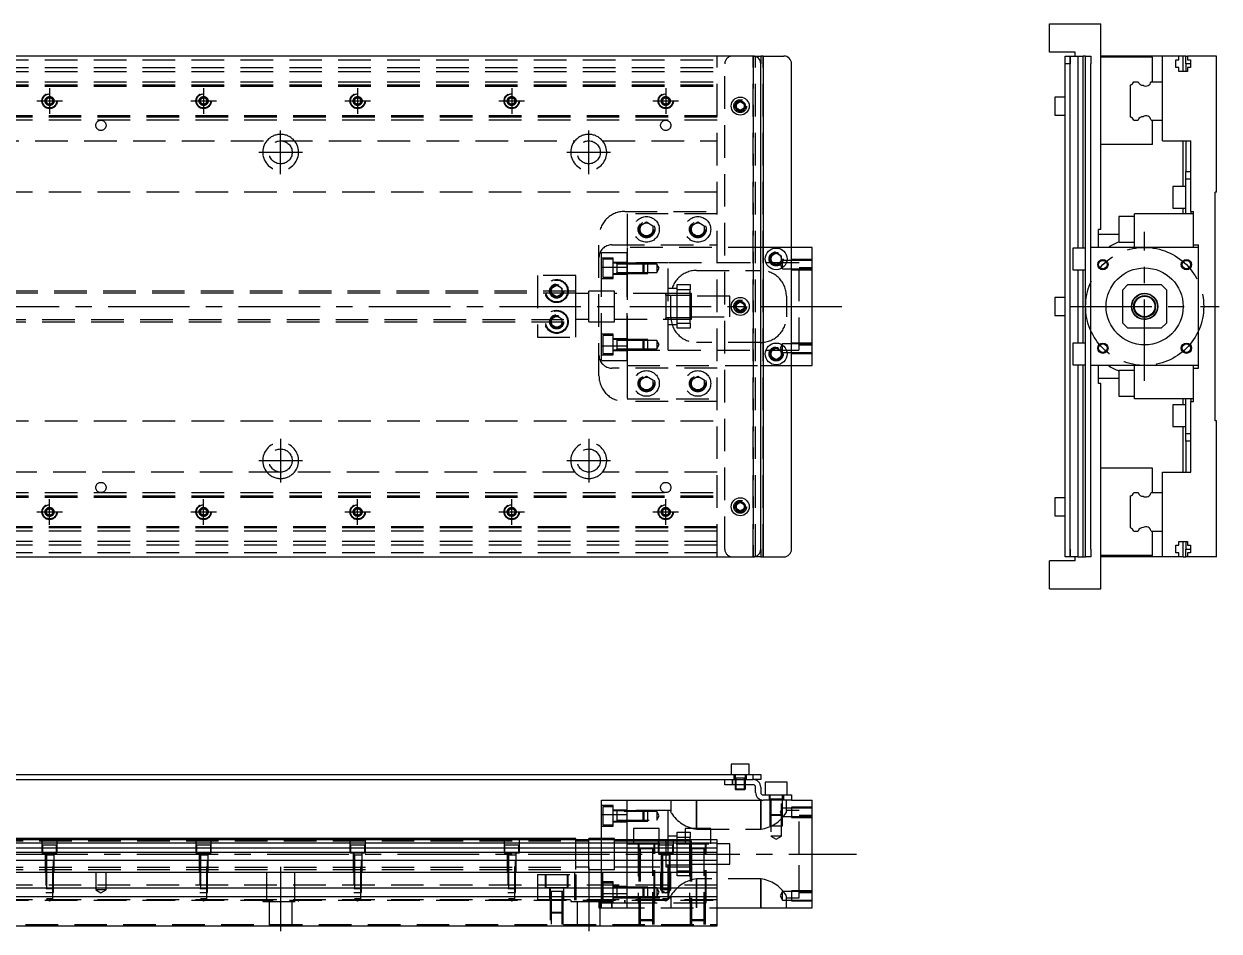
# Model space of a CAD drawing. Extents: x -28 to 913, y -276 to 112.
# Drawn here: x 447 to 912.5, y -243.2 to 110 of the extents above; entities that cross this region are included whole.
import ezdxf

# ---------------------------------------------------------------- set-up
doc = ezdxf.new("R2010")
doc.units = 0
doc.linetypes.add('CENTER', pattern=[50.8, 31.75, -6.35, 6.35, -6.35])
doc.linetypes.add('DASHED', pattern=[19.05, 12.7, -6.35])
doc.layers.get('0').update_dxf_attribs({"linetype": 'CONTINUOUS'})
doc.layers.add('CENTER', color=1, linetype='CENTER')

msp = doc.modelspace()

# ---------------------------------------------------------------- linework, layer by layer
at = {"color": 7, "linetype": 'CONTINUOUS'}
for p, q in [((846.53, 99), (846.53, 110)), ((846.53, 110), (866.53, 110)), ((866.53, 30), (866.53, 110)), ((856.53, 99), (846.53, 99)), ((856.53, 97.5), (856.53, 99)), ((731, 97.5), (3, 97.5)), ((731, 97.5), (734, 97.5)), ((734, 97.5), (734, 94.5)), ((735, 97.5), (734, 97.5)), ((734, -94.5), (734, 94.5)), ((735, 97.5), (735, -97.5)), ((735, 97.5), (743, 97.5)), ((746, -94.5), (746, 94.5)), ((852.53, 97.5), (854.53, 97.5)), ((852.53, 94.5), (852.53, 97.5)), ((854.53, 94.5), (852.53, 94.5)), ((852.53, -94.5), (852.53, 94.5)), ((854.53, 97.5), (857.53, 97.5)), ((854.53, 97.5), (854.53, 94.5)), ((854.53, -94.5), (854.53, 94.5)), ((857.53, 97.5), (857.53, 22.75)), ((857.53, 97.5), (859.53, 97.5)), ((859.53, 22.75), (859.53, 97.5)), ((860.53, 97.5), (859.53, 97.5)), ((860.53, 97.5), (862.53, 97.5)), ((860.53, 94.5), (860.53, 97.5)), ((860.53, -94.5), (860.53, 94.5)), ((862.53, 97.5), (862.53, 94.5)), ((862.53, 23), (862.53, 94.5)), ((890.53, 97.5), (866.53, 97.5)), ((886.53, 97), (866.53, 97)), ((886.53, 87.5), (886.53, 97)), ((890.53, 87.5), (890.53, 97.5)), ((896.83, 97.5), (890.53, 97.5)), ((895.68, 96), (896.83, 96)), ((895.68, 93), (895.68, 96)), ((898.53, 97.5), (896.83, 97.5)), ((896.83, 96), (896.83, 97.5)), ((898.53, 91.5), (898.53, 97.5)), ((899.53, 97.5), (898.53, 97.5)), ((899.53, 97.5), (900.23, 97.5)), ((899.53, 94.5), (899.53, 97.5)), ((901.38, 94.5), (899.53, 94.5)), ((899.53, 94.5), (899.53, 91.5)), ((900.23, 97.5), (900.23, 96)), ((911.53, 97.5), (900.23, 97.5)), ((900.23, 96), (901.38, 96)), ((901.38, 96), (901.38, 93)), ((911.53, 44.5), (911.53, 97.5)), ((896.83, 93), (895.68, 93)), ((896.83, 91.5), (896.83, 93)), ((900.23, 91.5), (896.83, 91.5)), ((900.23, 93), (900.23, 91.5)), ((901.38, 93), (900.23, 93)), ((878.03, 73.752272), (878.03, 86.247728)), ((879.282272, 87.5), (881.05668, 87.5)), ((886.007372, 87.5), (890.53, 87.5)), ((890.53, 72.5), (890.53, 87.5)), ((890.53, 72.5), (890.53, 87.5)), ((724.5, 78.866026), (726, 79.73205)), ((726, 79.73205), (727.5, 78.866026)), ((848.53, 81.5), (848.53, 78)), ((852.53, 81.5), (848.53, 81.5)), ((724.5, 77.133974), (724.5, 78.866026)), ((726, 76.26795), (724.5, 77.133974)), ((727.5, 77.133974), (726, 76.26795)), ((727.5, 78.866026), (727.5, 77.133974)), ((848.53, 78), (848.53, 74.5)), ((848.53, 74.5), (852.53, 74.5)), ((879.282272, 72.5), (881.05668, 72.5)), ((886.007372, 72.5), (890.53, 72.5)), ((886.53, 63), (886.53, 72.5)), ((890.53, 64.5), (890.53, 72.5)), ((886.53, 63), (866.53, 63)), ((890.53, 64.5), (901.53, 64.5)), ((898.53, 46.75), (898.53, 64.5)), ((899.53, 64.5), (899.53, 52.5)), ((901.53, 37), (901.53, 64.5)), ((899.53, 49.5), (899.53, 52.5)), ((899.53, 52.5), (901.53, 52.5)), ((894.53, 46.75), (894.53, 42.5)), ((899.53, 46.75), (894.53, 46.75)), ((901.53, 49.5), (899.53, 49.5)), ((899.53, 36), (899.53, 49.5)), ((894.53, 42.5), (894.53, 38.25)), ((911.53, 44.5), (911.03, 44.5)), ((911.03, -44.5), (911.03, 44.5)), ((894.53, 38.25), (899.53, 38.25)), ((898.53, 36), (898.53, 38.25)), ((873.53, 35), (873.53, 30)), ((879.53, 35), (873.53, 35)), ((902.53, 36), (879.53, 36)), ((879.53, 23), (879.53, 36)), ((901.53, 37), (902.53, 37)), ((901.53, 37), (901.53, 36)), ((902.53, 36), (902.53, 37)), ((902.53, 24), (902.53, 36)), ((902.53, 24), (902.53, 36)), ((866.53, 30), (865.53, 30)), ((865.53, 25), (865.53, 30)), ((873.53, 28), (865.53, 28)), ((873.53, 30), (873.53, 25)), ((865.53, 23), (865.53, 25)), ((873.53, 25), (879.53, 25)), ((902.53, 23), (902.53, 24)), ((902.53, 24), (904.53, 24)), ((904.53, 23), (904.53, 24)), ((738, 19.6547), (740, 20.809402)), ((738, 17.3453), (738, 19.6547)), ((740, 20.809402), (742, 19.6547)), ((742, 19.6547), (742, 17.3453)), ((754, 23), (746, 23)), ((754, -23), (754, 23)), ((855.53, 22.75), (855.53, 18.5)), ((860.53, 22.75), (855.53, 22.75)), ((862.53, -23), (862.53, 23)), ((904.53, 23), (862.53, 23)), ((904.53, -23), (904.53, 23)), ((740, 16.190598), (738, 17.3453)), ((742, 17.3453), (740, 16.190598)), ((855.53, 18.5), (855.53, 14.25)), ((855.53, 14.25), (860.53, 14.25)), ((857.53, 14.25), (857.53, -14.25)), ((859.53, -14.25), (859.53, 14.25)), ((877.03, 8.5), (875.03, 6.5)), ((875.03, -6.5), (875.03, 6.5)), ((877.03, 8.5), (890.03, 8.5)), ((892.03, 6.5), (890.03, 8.5)), ((892.03, 6.5), (892.03, -6.5)), ((724.5, 0.866026), (726, 1.73205)), ((724.5, -0.866026), (724.5, 0.866026)), ((726, 1.73205), (727.5, 0.866026)), ((727.5, 0.866026), (727.5, -0.866026)), ((848.53, 3.5), (848.53, 0)), ((852.53, 3.5), (848.53, 3.5)), ((726, -1.73205), (724.5, -0.866026)), ((727.5, -0.866026), (726, -1.73205)), ((848.53, 0), (848.53, -3.5)), ((848.53, -3.5), (852.53, -3.5)), ((875.03, -6.5), (877.03, -8.5)), ((890.03, -8.5), (877.03, -8.5)), ((890.03, -8.5), (892.03, -6.5)), ((738, -17.3453), (740, -16.190598)), ((738, -19.6547), (738, -17.3453)), ((740, -16.190598), (742, -17.3453)), ((742, -17.3453), (742, -19.6547)), ((855.53, -14.25), (855.53, -18.5)), ((860.53, -14.25), (855.53, -14.25)), ((855.53, -18.5), (855.53, -22.75)), ((740, -20.809402), (738, -19.6547)), ((742, -19.6547), (740, -20.809402)), ((746, -23), (754, -23)), ((855.53, -22.75), (860.53, -22.75)), ((857.53, -22.75), (857.53, -97.5)), ((859.53, -97.5), (859.53, -22.75)), ((904.53, -23), (862.53, -23)), ((862.53, -94.5), (862.53, -23)), ((865.53, -25), (865.53, -23)), ((879.53, -36), (879.53, -23)), ((902.53, -24), (902.53, -23)), ((904.53, -24), (904.53, -23)), ((865.53, -30), (865.53, -25)), ((873.53, -25), (873.53, -30)), ((879.53, -25), (873.53, -25)), ((902.53, -36), (902.53, -24)), ((902.53, -36), (902.53, -24)), ((902.53, -24), (904.53, -24)), ((873.53, -28), (865.53, -28)), ((866.53, -30), (865.53, -30)), ((866.53, -110), (866.53, -30)), ((873.53, -30), (873.53, -35)), ((873.53, -35), (879.53, -35)), ((902.53, -36), (879.53, -36)), ((898.53, -38.25), (898.53, -36)), ((899.53, -49.5), (899.53, -36)), ((901.53, -36), (901.53, -37)), ((901.53, -64.5), (901.53, -37)), ((901.53, -37), (902.53, -37)), ((902.53, -37), (902.53, -36)), ((894.53, -38.25), (894.53, -42.5)), ((899.53, -38.25), (894.53, -38.25)), ((894.53, -42.5), (894.53, -46.75)), ((911.53, -44.5), (911.03, -44.5)), ((911.53, -97.5), (911.53, -44.5)), ((894.53, -46.75), (899.53, -46.75)), ((898.53, -64.5), (898.53, -46.75)), ((899.53, -49.5), (901.53, -49.5)), ((899.53, -52.5), (899.53, -49.5)), ((901.53, -52.5), (899.53, -52.5)), ((899.53, -52.5), (899.53, -64.5)), ((886.53, -63), (866.53, -63)), ((886.53, -72.5), (886.53, -63)), ((890.53, -72.5), (890.53, -64.5)), ((890.53, -64.5), (901.53, -64.5)), ((878.03, -86.247728), (878.03, -73.752272)), ((879.282272, -72.5), (881.05668, -72.5)), ((886.007372, -72.5), (890.53, -72.5)), ((890.53, -87.5), (890.53, -72.5)), ((890.53, -87.5), (890.53, -72.5)), ((724.5, -77.133974), (726, -76.26795)), ((724.5, -78.866026), (724.5, -77.133974)), ((726, -79.73205), (724.5, -78.866026)), ((726, -76.26795), (727.5, -77.133974)), ((727.5, -78.866026), (726, -79.73205)), ((727.5, -77.133974), (727.5, -78.866026)), ((848.53, -74.5), (848.53, -78)), ((852.53, -74.5), (848.53, -74.5)), ((848.53, -78), (848.53, -81.5)), ((848.53, -81.5), (852.53, -81.5)), ((879.282272, -87.5), (881.05668, -87.5)), ((886.007372, -87.5), (890.53, -87.5)), ((886.53, -97), (886.53, -87.5)), ((890.53, -97.5), (890.53, -87.5)), ((895.68, -93), (896.83, -93)), ((895.68, -96), (895.68, -93)), ((896.83, -91.5), (900.23, -91.5)), ((896.83, -93), (896.83, -91.5)), ((898.53, -97.5), (898.53, -91.5)), ((899.53, -91.5), (899.53, -94.5)), ((900.23, -91.5), (900.23, -93)), ((900.23, -93), (901.38, -93)), ((901.38, -93), (901.38, -96)), ((3, -97.5), (731, -97.5)), ((734, -97.5), (731, -97.5)), ((734, -94.5), (734, -97.5)), ((734, -97.5), (735, -97.5)), ((735, -97.5), (743, -97.5)), ((852.53, -97.5), (852.53, -94.5)), ((854.53, -97.5), (852.53, -97.5)), ((854.53, -94.5), (854.53, -97.5)), ((857.53, -97.5), (854.53, -97.5)), ((856.53, -99), (856.53, -97.5)), ((857.53, -97.5), (859.53, -97.5)), ((859.53, -97.5), (860.53, -97.5)), ((860.53, -97.5), (860.53, -94.5)), ((862.53, -97.5), (860.53, -97.5)), ((862.53, -94.5), (862.53, -97.5)), ((886.53, -97), (866.53, -97)), ((890.53, -97.5), (866.53, -97.5)), ((896.83, -97.5), (890.53, -97.5)), ((896.83, -96), (895.68, -96)), ((896.83, -97.5), (896.83, -96)), ((898.53, -97.5), (896.83, -97.5)), ((898.53, -97.5), (899.53, -97.5)), ((899.53, -94.5), (901.38, -94.5)), ((899.53, -97.5), (899.53, -94.5)), ((900.23, -97.5), (899.53, -97.5)), ((900.23, -96), (900.23, -97.5)), ((901.38, -96), (900.23, -96)), ((911.53, -97.5), (900.23, -97.5)), ((846.53, -110), (846.53, -99)), ((856.53, -99), (846.53, -99)), ((846.53, -110), (866.53, -110)), ((729.5, -178.21), (722.5, -178.21)), ((722.5, -178.21), (722.5, -182.21)), ((729.5, -182.21), (729.5, -178.21)), ((442, -182.21), (731, -182.21)), ((442, -184.21), (723, -184.21)), ((720, -186.21), (720, -184.21)), ((723, -186.21), (720, -186.21)), ((723, -184.21), (731, -184.21)), ((723, -184.21), (731, -184.21)), ((731, -186.21), (723, -186.21)), ((724, -186.21), (724, -187.86)), ((724.35, -186.21), (724.35, -188.21)), ((727.65, -188.21), (727.65, -186.21)), ((728, -187.86), (728, -186.21)), ((731, -184.21), (731, -182.21)), ((731, -182.21), (734, -182.21)), ((734, -184.21), (731, -184.21)), ((734, -182.21), (734, -184.21)), ((744.25, -185.21), (735.75, -185.21)), ((735.75, -185.21), (735.75, -190.21)), ((744.25, -190.21), (744.25, -185.21)), ((724, -187.86), (728, -187.86)), ((724, -187.86), (724.35, -188.21)), ((727.65, -188.21), (724.35, -188.21)), ((727.65, -188.21), (728, -187.86)), ((732, -189.21), (732, -187.21)), ((734, -187.21), (734, -189.21)), ((735, -190.21), (743, -190.21)), ((743, -192.21), (743, -190.21)), ((743, -190.21), (746, -190.21)), ((746, -190.21), (746, -192.21)), ((672, -197.88029), (672, -192.21)), ((672, -192.21), (682, -192.21)), ((682, -192.21), (735, -192.21)), ((682, -207.71), (682, -192.21)), ((743, -192.21), (735, -192.21)), ((746, -192.21), (743, -192.21)), ((746, -192.21), (754, -192.21)), ((754, -234.21), (754, -192.21)), ((672, -197.88029), (682, -197.88029)), ((672, -207.71), (672, -197.88029)), ((694.5, -203.21), (684.5, -203.21)), ((684.5, -203.21), (684.5, -207.71)), ((694.5, -207.71), (694.5, -203.21)), ((714.5, -203.21), (704.5, -203.21)), ((704.5, -203.21), (704.5, -207.71)), ((714.5, -207.71), (714.5, -203.21)), ((662, -207.21), (435.5, -207.21)), ((717, -207.71), (435.5, -207.71)), ((717, -208.962272), (435.5, -208.962272)), ((662, -207.71), (662, -207.21)), ((667, -207.71), (667, -207.21)), ((672, -207.21), (667, -207.21)), ((697, -208.209994), (697, -218.210006)), ((698, -208.96), (697, -208.96)), ((701.5, -208.96), (698, -208.96)), ((704.5, -208.96), (701.5, -208.96)), ((706.5, -208.96), (704.5, -208.96)), ((707, -208.96), (706.5, -208.96)), ((717, -241.21), (717, -207.71)), ((435.5, -210.73668), (717, -210.73668)), ((717, -212.633076), (435.5, -212.633076)), ((697, -211.01), (697, -212.71)), ((697, -212.71), (697, -217.46)), ((697, -213.21), (697, -218.210006)), ((717, -215.687372), (435.5, -215.687372)), ((697, -217.46), (707, -217.46)), ((17, -220.21), (717, -220.21)), ((717, -226.51), (17, -226.51)), ((695.75, -226.51), (695.75, -226.71)), ((717, -229.91), (17, -229.91)), ((717, -234.21), (754, -234.21)), ((17, -241.21), (717, -241.21))]:
    msp.add_line(p, q, dxfattribs=at)
at = {"color": 3, "linetype": 'DASHED'}
for p, q in [((17, 96), (717, 96)), ((717, -97.5), (717, 97.5)), ((720, -94.5), (720, 94.5)), ((731, -97.5), (731, 97.5)), ((731, 97.5), (731, -97.5)), ((732, -97.5), (732, 97.5)), ((735, -97.5), (735, 97.5)), ((854.53, 94.5), (854.53, 97.5)), ((17, 93), (717, 93)), ((17, 91.5), (717, 91.5)), ((17, 87.5), (717, 87.5)), ((17, 86.247728), (717, 86.247728)), ((17, 86.1147), (717, 86.1147)), ((17, 86.1), (717, 86.1)), ((17, 85.8), (717, 85.8)), ((455.75, 80.721688), (457, 81.443376)), ((455.75, 79.278312), (455.75, 80.721688)), ((457, 78.556624), (455.75, 79.278312)), ((457, 81.443376), (458.25, 80.721688)), ((458.25, 79.278312), (457, 78.556624)), ((458.25, 80.721688), (458.25, 79.278312)), ((458.477374, 80.25955), (458.5, 80)), ((515.75, 80.721688), (517, 81.443376)), ((515.75, 79.278312), (515.75, 80.721688)), ((517, 78.556624), (515.75, 79.278312)), ((517, 81.443376), (518.25, 80.721688)), ((518.25, 79.278312), (517, 78.556624)), ((518.25, 80.721688), (518.25, 79.278312)), ((518.477374, 80.25955), (518.5, 80)), ((575.75, 80.721688), (577, 81.443376)), ((575.75, 79.278312), (575.75, 80.721688)), ((577, 78.556624), (575.75, 79.278312)), ((577, 81.443376), (578.25, 80.721688)), ((578.25, 79.278312), (577, 78.556624)), ((578.25, 80.721688), (578.25, 79.278312)), ((578.477374, 80.25955), (578.5, 80)), ((635.75, 80.721688), (637, 81.443376)), ((635.75, 79.278312), (635.75, 80.721688)), ((637, 78.556624), (635.75, 79.278312)), ((637, 81.443376), (638.25, 80.721688)), ((638.25, 79.278312), (637, 78.556624)), ((638.25, 80.721688), (638.25, 79.278312)), ((638.477374, 80.25955), (638.5, 80)), ((695.75, 80.721688), (697, 81.443376)), ((695.75, 79.278312), (695.75, 80.721688)), ((697, 78.556624), (695.75, 79.278312)), ((697, 81.443376), (698.25, 80.721688)), ((698.25, 79.278312), (697, 78.556624)), ((698.25, 80.721688), (698.25, 79.278312)), ((698.477374, 80.25955), (698.5, 80)), ((727.973226, 78.326156), (728, 78)), ((717, 74.2), (17, 74.2)), ((717, 73.9), (17, 73.9)), ((717, 73.8853), (17, 73.8853)), ((717, 73.752272), (17, 73.752272)), ((717, 72.5), (17, 72.5)), ((432.361902, 64.5), (661.638098, 64.5)), ((672.361902, 64.5), (717, 64.5)), ((717, 44.5), (17, 44.5)), ((681, 37), (717, 37)), ((717, 36), (682, 36)), ((682, 36), (682, 23)), ((687, 31.443376), (689.5, 32.886752)), ((689.5, 32.886752), (692, 31.443376)), ((707, 31.443376), (709.5, 32.886752)), ((709.5, 32.886752), (712, 31.443376)), ((717, 36), (717, 37)), ((686.5, 30), (686.520026, 30.346056)), ((687, 28.556624), (687, 31.443376)), ((689.5, 27.113248), (687, 28.556624)), ((692, 28.556624), (689.5, 27.113248)), ((692, 31.443376), (692, 28.556624)), ((706.5, 30), (706.520026, 30.346056)), ((707, 28.556624), (707, 31.443376)), ((709.5, 27.113248), (707, 28.556624)), ((712, 28.556624), (709.5, 27.113248)), ((712, 31.443376), (712, 28.556624)), ((671, -27), (671, 27)), ((676, 24), (717, 24)), ((672, 21), (682, 21)), ((672, 15.32971), (672, 21)), ((676.5, 18.849242), (672, 18.849242)), ((676.5, 10.849242), (676.5, 18.849242)), ((734, 23), (682, 23)), ((682, 23), (682, 15.32971)), ((682, 15.32971), (682, 21)), ((746, 23), (734, 23)), ((737.5, 18.5), (737.52689, 18.865682)), ((672, -15.32971), (672, 15.32971)), ((672, 15.32971), (682, 15.32971)), ((672.5, 18.349242), (672.5, 11.349242)), ((676.5, 18.349242), (672.5, 18.349242)), ((682, 17.099242), (676.5, 17.099242)), ((677.905, 16.849242), (676.5, 16.849242)), ((682, 16.849242), (677.895, 16.849242)), ((677.9, 16.849248), (677.9, 12.849238)), ((677.9, 16.849248), (677.9, 12.849238)), ((677.9, 16.849248), (677.9, 12.849238)), ((677.9, 16.849242), (677.9, 16.63278)), ((677.9, 16.632534), (677.9, 16.849242)), ((677.9, 16.63278), (677.9, 13.065704)), ((682, 16.499242), (677.9, 16.499242)), ((698, 17), (682, 17)), ((698, 17), (682, 17)), ((688.15, 16.849242), (682, 16.849242)), ((688.15, 16.849238), (682, 16.849238)), ((688.5, 16.499242), (682, 16.499242)), ((688.5, 16.499242), (682, 16.499242)), ((682, 15.32971), (682, -15.32971)), ((682, -15.32971), (682, 15.32971)), ((688.15, 12.849242), (688.15, 16.849242)), ((688.5, 16.499242), (688.15, 16.849242)), ((690, 16.849238), (688.15, 16.849238)), ((688.5, 16.499242), (688.5, 13.199242)), ((690, 16.499242), (688.5, 16.499242)), ((690, 12.849248), (690, 16.849238)), ((693.5, 16.499242), (690, 16.499242)), ((693.5, 16.499242), (693.5, 14.849242)), ((694.452628, 14.849242), (693.5, 16.499242)), ((693.5, 14.849242), (693.5, 13.199242)), ((693.5, 13.199242), (694.452628, 14.849242)), ((698, -17), (698, 17)), ((749, 17), (698, 17)), ((709, 14), (734, 14)), ((741.90257, 16.878676), (741.547372, 16.263456)), ((741.547372, 16.263456), (742.5, 14.613456)), ((742.5, 17.913456), (742.355836, 17.663756)), ((742.5, 14.613456), (742.5, 17.913456)), ((746, 17.913456), (742.5, 17.913456)), ((742.5, 14.613456), (746, 14.613456)), ((754, 18.26345), (746, 18.26345)), ((754, 17.913456), (746, 17.913456)), ((746, 14.613456), (754, 14.613456)), ((746, 14.26346), (754, 14.26346)), ((749, -17), (749, 17)), ((754, 15), (749, 15)), ((647, 12), (647, -12)), ((662, 12), (647, 12)), ((662, 6), (662, 12)), ((672, 10.849242), (676.5, 10.849242)), ((672.5, 11.349242), (676.5, 11.349242)), ((676.5, 12.849242), (677.905, 12.849242)), ((676.5, 12.599242), (682, 12.599242)), ((677.895, 12.849242), (682, 12.849242)), ((677.9, 13.199242), (682, 13.199242)), ((677.9, 12.849242), (677.9, 13.06591)), ((677.9, 13.065704), (677.9, 12.849242)), ((682, 13.199242), (688.5, 13.199242)), ((682, 13.199242), (688.5, 13.199242)), ((682, 12.849248), (688.15, 12.849248)), ((682, 12.849242), (688.15, 12.849242)), ((688.15, 12.849242), (688.5, 13.199242)), ((688.15, 12.849248), (690, 12.849248)), ((688.5, 13.199242), (690, 13.199242)), ((690, 13.199242), (693.5, 13.199242)), ((662, 6), (397, 6)), ((662, 5.125), (397, 5.125)), ((652, 6), (652.018502, 6.303588)), ((652.5, 7.1547), (654.5, 8.309402)), ((652.5, 4.8453), (652.5, 7.1547)), ((654.5, 3.690598), (652.5, 4.8453)), ((654.5, 8.309402), (656.5, 7.1547)), ((656.5, 4.8453), (654.5, 3.690598)), ((656.5, 7.1547), (656.5, 4.8453)), ((662, -6), (662, 6)), ((667, 5), (662, 5)), ((667, -6), (667, 6)), ((672, 6), (667, 6)), ((677, 6), (672, 6)), ((677, 6), (672, 6)), ((677, -6), (677, 6)), ((677, -6), (677, 6)), ((697.005, 5), (677, 5)), ((696.995, 5), (677, 5)), ((706.5, 5), (696.995, 5)), ((697.005, 5), (696.995, 5)), ((697, 5.000006), (697, -5.000006)), ((697, 5.000006), (697, -5.000006)), ((697, 4.43509), (697, 5)), ((697, 5), (697, 4.435078)), ((706.5, 5), (697.005, 5)), ((701.5, 7), (698, 7)), ((701.5, 8.5), (706.5, 8.5)), ((701.5, 6.5), (701.5, 8.5)), ((706.5, 6.5), (701.5, 6.5)), ((701.5, -6.5), (701.5, 6.5)), ((706.5, 8.5), (706.5, 6.5)), ((706.5, -6.5), (706.5, 6.5)), ((707, 5), (706.5, 5)), ((707, -5), (707, 5)), ((697, 4.435078), (697, -4.43509)), ((707, 4.25), (697, 4.25)), ((699, -4), (699, 4)), ((722, 4), (707, 4)), ((722, -4), (722, 4)), ((724, 0), (724.023172, 0.30356)), ((744, 4), (744, -4)), ((652.5, -4.8453), (654.5, -3.690598)), ((654.5, -3.690598), (656.5, -4.8453)), ((697, -4.25), (707, -4.25)), ((697, -5), (697, -4.435078)), ((697, -4.43509), (697, -5)), ((707, -4), (722, -4)), ((397, -5.125), (662, -5.125)), ((397, -6), (662, -6)), ((652, -6), (652.018502, -5.696412)), ((652.5, -7.1547), (652.5, -4.8453)), ((654.5, -8.309402), (652.5, -7.1547)), ((656.5, -7.1547), (654.5, -8.309402)), ((656.5, -4.8453), (656.5, -7.1547)), ((662, -5), (667, -5)), ((662, -12), (662, -6)), ((667, -6), (672, -6)), ((672, -6), (677, -6)), ((672, -6), (677, -6)), ((677, -5), (697.005, -5)), ((677, -5), (696.995, -5)), ((696.995, -5), (706.5, -5)), ((696.995, -5), (697.005, -5)), ((697.005, -5), (706.5, -5)), ((698, -7), (701.5, -7)), ((701.5, -6.5), (706.5, -6.5)), ((701.5, -8.5), (701.5, -6.5)), ((706.5, -8.5), (701.5, -8.5)), ((706.5, -5), (707, -5)), ((706.5, -6.5), (706.5, -8.5)), ((883.53, -5), (884.137178, -4.962996)), ((647, -12), (662, -12)), ((676.5, -10.849242), (672, -10.849242)), ((672.5, -11.349242), (672.5, -18.349242)), ((676.5, -11.349242), (672.5, -11.349242)), ((676.5, -18.849242), (676.5, -10.849242)), ((682, -12.599242), (676.5, -12.599242)), ((677.905, -12.849242), (676.5, -12.849242)), ((682, -12.849244), (677.895, -12.849242)), ((677.9, -12.849238), (677.9, -16.849248)), ((677.9, -12.849238), (677.9, -16.849248)), ((677.9, -12.849242), (677.9, -13.065704)), ((677.9, -13.06595), (677.9, -12.849242)), ((677.9, -13.065704), (677.9, -16.63278)), ((682, -13.199242), (677.9, -13.199242)), ((688.15, -12.849242), (682, -12.849244)), ((688.15, -12.849248), (682, -12.849248)), ((688.5, -13.199242), (682, -13.199242)), ((688.5, -13.199242), (682, -13.199242)), ((688.15, -16.849242), (688.15, -12.849242)), ((688.5, -13.199242), (688.15, -12.849242)), ((690, -12.849248), (688.15, -12.849248)), ((688.5, -13.199242), (688.5, -16.499242)), ((690, -13.199242), (688.5, -13.199242)), ((690, -16.849238), (690, -12.849248)), ((693.5, -13.199242), (690, -13.199242)), ((693.5, -13.199242), (693.5, -16.499242)), ((694.452628, -14.849242), (693.5, -13.199242)), ((672, -15.32971), (682, -15.32971)), ((672, -21), (672, -15.32971)), ((672.5, -18.349242), (676.5, -18.349242)), ((676.5, -16.849242), (677.905, -16.849242)), ((676.5, -17.099242), (682, -17.099242)), ((677.895, -16.849242), (682, -16.84924)), ((677.9, -16.499242), (682, -16.499242)), ((677.9, -16.849242), (677.9, -16.632574)), ((677.9, -16.63278), (677.9, -16.849242)), ((682, -15.32971), (682, -23)), ((682, -21), (682, -15.32971)), ((682, -16.499242), (688.5, -16.499242)), ((682, -16.499242), (688.5, -16.499242)), ((682, -16.849238), (688.15, -16.849238)), ((682, -16.84924), (688.15, -16.849242)), ((682, -17), (698, -17)), ((682, -17), (698, -17)), ((688.15, -16.849242), (688.5, -16.499242)), ((688.15, -16.849238), (690, -16.849238)), ((688.5, -16.499242), (690, -16.499242)), ((690, -16.499242), (693.5, -16.499242)), ((693.5, -16.499242), (694.452628, -14.849242)), ((698, -17), (749, -17)), ((734, -14), (709, -14)), ((742.5, -14.613456), (741.547372, -16.263456)), ((741.547372, -16.263456), (741.90364, -16.880528)), ((742.355326, -17.662872), (742.5, -17.913456)), ((742.483582, -18.213962), (742.5, -18.5)), ((742.5, -17.913456), (742.5, -14.613456)), ((746, -14.613456), (742.5, -14.613456)), ((742.5, -17.913456), (746, -17.913456)), ((754, -14.26346), (746, -14.26346)), ((754, -14.613456), (746, -14.613456)), ((746, -17.913456), (754, -17.913456)), ((746, -18.26345), (754, -18.26345)), ((749, -15), (754, -15)), ((672, -18.849242), (676.5, -18.849242)), ((672, -21), (682, -21)), ((682, -23), (734, -23)), ((682, -23), (682, -36)), ((734, -23), (746, -23)), ((717, -24), (676, -24)), ((687, -28.556624), (689.5, -27.113248)), ((689.5, -27.113248), (692, -28.556624)), ((707, -28.556624), (709.5, -27.113248)), ((709.5, -27.113248), (712, -28.556624)), ((687, -31.443376), (687, -28.556624)), ((689.5, -32.886752), (687, -31.443376)), ((692, -31.443376), (689.5, -32.886752)), ((692, -28.556624), (692, -31.443376)), ((692.477798, -29.635694), (692.5, -30)), ((707, -31.443376), (707, -28.556624)), ((709.5, -32.886752), (707, -31.443376)), ((712, -31.443376), (709.5, -32.886752)), ((712, -28.556624), (712, -31.443376)), ((712.477798, -29.635694), (712.5, -30)), ((717, -37), (681, -37)), ((682, -36), (717, -36)), ((17, -44.5), (717, -44.5)), ((661.638098, -64.5), (432.361902, -64.5)), ((717, -64.5), (672.361902, -64.5)), ((17, -72.5), (717, -72.5)), ((17, -73.752272), (717, -73.752272)), ((17, -73.8853), (717, -73.8853)), ((17, -73.9), (717, -73.9)), ((17, -74.2), (717, -74.2)), ((717, -73.752272), (717, -72.5)), ((455.75, -79.278312), (457, -78.556624)), ((457, -78.556624), (458.25, -79.278312)), ((515.75, -79.278312), (517, -78.556624)), ((517, -78.556624), (518.25, -79.278312)), ((575.75, -79.278312), (577, -78.556624)), ((577, -78.556624), (578.25, -79.278312)), ((635.75, -79.278312), (637, -78.556624)), ((637, -78.556624), (638.25, -79.278312)), ((695.75, -79.278312), (697, -78.556624)), ((697, -78.556624), (698.25, -79.278312)), ((727.973226, -77.673844), (728, -78)), ((455.5, -80), (455.516134, -79.78059)), ((455.75, -80.721688), (455.75, -79.278312)), ((457, -81.443376), (455.75, -80.721688)), ((458.25, -80.721688), (457, -81.443376)), ((458.25, -79.278312), (458.25, -80.721688)), ((515.5, -80), (515.516134, -79.78059)), ((515.75, -80.721688), (515.75, -79.278312)), ((517, -81.443376), (515.75, -80.721688)), ((518.25, -80.721688), (517, -81.443376)), ((518.25, -79.278312), (518.25, -80.721688)), ((575.5, -80), (575.516134, -79.78059)), ((575.75, -80.721688), (575.75, -79.278312)), ((577, -81.443376), (575.75, -80.721688)), ((578.25, -80.721688), (577, -81.443376)), ((578.25, -79.278312), (578.25, -80.721688)), ((635.75, -80.721688), (635.75, -79.278312)), ((637, -81.443376), (635.75, -80.721688)), ((638.25, -80.721688), (637, -81.443376)), ((638.25, -79.278312), (638.25, -80.721688)), ((638.477374, -79.74045), (638.5, -80)), ((695.5, -80), (695.516134, -79.78059)), ((695.75, -80.721688), (695.75, -79.278312)), ((697, -81.443376), (695.75, -80.721688)), ((698.25, -80.721688), (697, -81.443376)), ((698.25, -79.278312), (698.25, -80.721688)), ((717, -85.8), (17, -85.8)), ((717, -86.1), (17, -86.1)), ((717, -86.1147), (17, -86.1147)), ((717, -86.247728), (17, -86.247728)), ((717, -87.5), (17, -87.5)), ((717, -91.5), (17, -91.5)), ((717, -93), (17, -93)), ((717, -96), (17, -96)), ((854.53, -97.5), (854.53, -94.5)), ((720, -184.21), (723, -184.21)), ((723, -184.21), (723, -186.21)), ((723, -186.21), (723, -184.21)), ((723.5, -182.21), (723.5, -184.21)), ((728.000006, -183.61), (723.999994, -183.61)), ((724, -182.21), (724, -186.21)), ((724.000006, -184.21), (724.000006, -186.21)), ((724.35, -183.61), (724.35, -186.21)), ((727.65, -186.21), (727.65, -183.61)), ((727.999994, -186.21), (727.999994, -184.21)), ((728, -186.21), (728, -182.21)), ((728.5, -184.21), (728.5, -182.21)), ((737.25, -190.21), (737.25, -192.21)), ((737.5, -190.21), (737.500006, -202.21)), ((737.500006, -190.21), (737.500006, -197.81)), ((742.499994, -202.21), (742.5, -190.21)), ((742.75, -192.21), (742.75, -190.21)), ((676.5, -194.360758), (672, -194.360758)), ((672.5, -194.860758), (672.5, -198.360758)), ((676.5, -194.860758), (672.5, -194.860758)), ((676.5, -202.360758), (676.5, -194.360758)), ((699, -192.21), (699, -196.687288)), ((709, -203.56635), (709, -192.21)), ((709, -192.21), (709, -203.56635)), ((734, -192.21), (734, -203.56635)), ((734, -203.56635), (734, -192.21)), ((742.500006, -191.81), (737.499994, -191.81)), ((737.9, -191.81), (737.9, -206.21)), ((742.5, -195.296544), (741.547372, -196.946544)), ((742.1, -206.21), (742.1, -191.81)), ((754, -195.296544), (742.5, -195.296544)), ((744, -196.687288), (744, -192.21)), ((746, -194.94655), (746, -198.94654)), ((754, -194.94655), (746, -194.94655)), ((672.5, -198.360758), (672.5, -201.860758)), ((682, -196.110758), (676.5, -196.110758)), ((682, -196.360758), (676.5, -196.360758)), ((677.9, -196.360752), (677.9, -200.360762)), ((693.5, -196.710758), (677.9, -196.710758)), ((677.9, -200.010758), (693.5, -200.010758)), ((698, -196.21), (682, -196.21)), ((688.15, -196.360758), (682, -196.360758)), ((688.15, -196.360762), (682, -196.360762)), ((688.15, -198.360758), (688.15, -196.360758)), ((688.5, -196.710758), (688.15, -196.360758)), ((690, -196.360762), (688.15, -196.360762)), ((688.15, -200.360758), (688.15, -198.360758)), ((688.15, -200.360758), (688.5, -200.010758)), ((688.5, -196.710758), (688.5, -198.360758)), ((688.5, -198.360758), (688.5, -200.010758)), ((690, -200.360752), (690, -196.360762)), ((693.5, -196.710758), (693.5, -198.360758)), ((694.452628, -198.360758), (693.5, -196.710758)), ((693.5, -198.360758), (693.5, -200.010758)), ((693.5, -200.010758), (694.452628, -198.360758)), ((698, -207.71), (698, -196.21)), ((699, -196.21), (698, -196.21)), ((699.038578, -196.924492), (699, -196.687288)), ((699.151334, -197.205906), (699.038578, -196.924492)), ((737.5, -197.81), (742.5, -197.81)), ((737.5, -197.81), (737.9, -198.21)), ((742.1, -198.21), (737.9, -198.21)), ((741.547372, -196.946544), (742.5, -198.596544)), ((742.1, -198.21), (742.5, -197.81)), ((742.5, -198.596544), (754, -198.596544)), ((743.966794, -196.90572), (743.869504, -197.162408)), ((744, -196.687288), (743.966794, -196.90572)), ((749, -196.21), (744, -196.21)), ((746, -198.94654), (754, -198.94654)), ((749, -213.21), (749, -196.21)), ((754, -198.21), (749, -198.21)), ((672, -202.360758), (676.5, -202.360758)), ((672.5, -201.860758), (676.5, -201.860758)), ((676.5, -200.360758), (682, -200.360758)), ((676.5, -200.610758), (682, -200.610758)), ((682, -200.360752), (688.15, -200.360752)), ((682, -200.360758), (688.15, -200.360758)), ((688.15, -200.360752), (690, -200.360752)), ((701.5, -204.71), (704.5, -204.71)), ((701.5, -206.71), (701.5, -204.71)), ((704.5, -204.71), (706.5, -204.71)), ((706.5, -204.71), (706.5, -206.71)), ((709, -203.56635), (734, -203.56635)), ((737.500006, -202.21), (742.499994, -202.21)), ((72, -208.085), (662, -208.085)), ((454, -207.71), (454, -212.71)), ((460, -212.71), (460, -207.71)), ((514, -207.71), (514, -212.71)), ((520, -212.71), (520, -207.71)), ((574, -207.71), (574, -212.71)), ((580, -212.71), (580, -207.71)), ((634, -207.71), (634, -212.71)), ((640, -212.71), (640, -207.71)), ((662, -213.21), (662, -207.71)), ((667, -208.21), (662, -208.21)), ((667, -213.21), (667, -207.71)), ((677, -207.21), (672, -207.21)), ((672, -220.21), (672, -207.71)), ((677, -207.71), (677, -207.21)), ((677, -213.21), (677, -207.71)), ((682, -208.21), (677, -208.21)), ((682, -209.21), (682, -207.71)), ((684.5, -208.21), (682, -208.21)), ((682, -209.21), (717, -209.21)), ((682, -220.21), (682, -209.21)), ((684.5, -207.71), (684.5, -209.21)), ((694.5, -208.21), (684.5, -208.21)), ((686.25, -209.21), (686.25, -232.21)), ((686.5, -209.21), (686.5, -211.21)), ((692.5, -211.21), (692.5, -209.21)), ((692.75, -232.21), (692.75, -209.21)), ((694, -207.71), (694, -212.71)), ((694.5, -209.21), (694.5, -207.71)), ((697, -208.21), (694.5, -208.21)), ((698, -208.21), (697, -208.21)), ((701.5, -206.21), (698, -206.21)), ((698, -209.21), (698, -207.71)), ((701.5, -208.21), (698, -208.21)), ((698, -209.71), (698, -209.21)), ((700, -212.71), (700, -207.71)), ((704.5, -206.71), (701.5, -206.71)), ((701.5, -207.71), (701.5, -206.71)), ((701.5, -209.21), (701.5, -207.71)), ((704.5, -208.21), (701.5, -208.21)), ((701.5, -219.71), (701.5, -209.21)), ((706.5, -206.71), (704.5, -206.71)), ((704.5, -207.71), (704.5, -209.21)), ((706.5, -208.21), (704.5, -208.21)), ((706.25, -209.21), (706.25, -232.21)), ((706.5, -207.71), (706.5, -206.71)), ((706.5, -209.21), (706.5, -207.71)), ((707, -208.21), (706.5, -208.21)), ((706.5, -209.21), (706.5, -211.21)), ((707, -209.21), (707, -208.21)), ((707, -211.21), (707, -209.21)), ((712.5, -211.21), (712.5, -209.21)), ((712.75, -232.21), (712.75, -209.21)), ((714.5, -209.21), (714.5, -207.71)), ((722, -209.21), (717, -209.21)), ((722, -213.21), (722, -209.21)), ((742.1, -206.21), (737.9, -206.21)), ((737.9, -206.21), (740, -207.422436)), ((740, -207.422436), (742.1, -206.21)), ((454, -212.71), (460, -212.71)), ((459.75, -209.71), (454.25, -209.71)), ((454.25, -209.71), (454.25, -212.71)), ((455.25, -212.71), (455.25, -220.21)), ((455.5, -212.71), (455.5, -228.21)), ((458.5, -213.71), (455.5, -213.71)), ((455.75, -213.71), (455.75, -230.71)), ((458.25, -230.71), (458.25, -213.71)), ((458.5, -228.21), (458.5, -212.71)), ((458.5, -213.71), (458.5, -213.705)), ((458.5, -213.715), (458.5, -213.71)), ((458.75, -220.21), (458.75, -212.71)), ((459.75, -212.71), (459.75, -209.71)), ((514, -212.71), (520, -212.71)), ((519.75, -209.71), (514.25, -209.71)), ((514.25, -209.71), (514.25, -212.71)), ((515.25, -212.71), (515.25, -220.21)), ((515.5, -212.71), (515.5, -228.21)), ((518.5, -213.71), (515.5, -213.71)), ((515.75, -213.71), (515.75, -230.71)), ((518.25, -230.71), (518.25, -213.71)), ((518.5, -228.21), (518.5, -212.71)), ((518.5, -213.71), (518.5, -213.705)), ((518.5, -213.715), (518.5, -213.71)), ((518.75, -220.21), (518.75, -212.71)), ((519.75, -212.71), (519.75, -209.71)), ((574, -212.71), (580, -212.71)), ((579.75, -209.71), (574.25, -209.71)), ((574.25, -209.71), (574.25, -212.71)), ((575.25, -212.71), (575.25, -220.21)), ((575.5, -212.71), (575.5, -228.21)), ((578.5, -213.71), (575.5, -213.71)), ((575.75, -213.71), (575.75, -230.71)), ((578.25, -230.71), (578.25, -213.71)), ((578.5, -228.21), (578.5, -212.71)), ((578.5, -213.71), (578.5, -213.705)), ((578.5, -213.715), (578.5, -213.71)), ((578.75, -220.21), (578.75, -212.71)), ((579.75, -212.71), (579.75, -209.71)), ((634, -212.71), (640, -212.71)), ((639.75, -209.71), (634.25, -209.71)), ((634.25, -209.71), (634.25, -212.71)), ((635.25, -212.71), (635.25, -220.21)), ((635.5, -212.71), (635.5, -228.21)), ((638.5, -213.71), (635.5, -213.71)), ((635.75, -213.71), (635.75, -230.71)), ((638.25, -230.71), (638.25, -213.71)), ((638.5, -228.21), (638.5, -212.71)), ((638.5, -213.71), (638.5, -213.705)), ((638.5, -213.715), (638.5, -213.71)), ((638.75, -220.21), (638.75, -212.71)), ((639.75, -212.71), (639.75, -209.71)), ((662, -219.21), (662, -213.21)), ((667, -219.21), (667, -213.21)), ((677, -219.21), (677, -213.21)), ((692.500006, -211.21), (686.499994, -211.21)), ((686.5, -211.21), (686.5, -232.21)), ((687, -211.21), (687, -240.71)), ((692, -240.71), (692, -211.21)), ((692.5, -232.21), (692.5, -211.21)), ((694, -212.71), (700, -212.71)), ((699.75, -209.71), (694.25, -209.71)), ((694.25, -209.71), (694.25, -212.71)), ((695.25, -212.71), (695.25, -220.21)), ((698.500006, -213.71), (695.499994, -213.71)), ((695.5, -212.71), (695.5, -213.71)), ((695.5, -213.71), (695.5, -220.21)), ((695.75, -213.71), (695.75, -230.71)), ((698, -212.71), (698, -209.71)), ((698, -213.21), (698, -212.71)), ((698, -230.21), (698, -213.21)), ((698.25, -230.71), (698.25, -213.71)), ((698.5, -213.71), (698.5, -212.71)), ((698.5, -220.21), (698.5, -213.71)), ((698.75, -220.21), (698.75, -212.71)), ((699.75, -212.71), (699.75, -209.71)), ((712.500006, -211.21), (706.499994, -211.21)), ((706.5, -211.21), (706.5, -232.21)), ((707, -211.21), (707, -240.71)), ((712, -240.71), (712, -211.21)), ((712.5, -232.21), (712.5, -211.21)), ((722, -217.21), (722, -213.21)), ((749, -230.21), (749, -213.21)), ((72, -218.335), (662, -218.335)), ((662, -218.21), (667, -218.21)), ((677, -218.21), (682, -218.21)), ((682, -218.21), (697.005, -218.21)), ((696.995, -218.21), (706.5, -218.21)), ((697.005, -218.21), (706.5, -218.21)), ((706.5, -218.21), (707, -218.21)), ((707, -217.21), (717, -217.21)), ((717, -217.21), (722, -217.21)), ((72, -219.21), (662, -219.21)), ((475, -220.21), (475, -227.21)), ((479, -227.21), (479, -220.21)), ((541.638098, -231.21), (541.638098, -220.21)), ((552.361902, -220.21), (552.361902, -231.21)), ((647, -221.21), (647, -231.21)), ((647, -221.21), (662, -221.21)), ((650, -221.21), (650, -226.21)), ((650.25, -221.21), (650.25, -226.21)), ((658.75, -226.21), (658.75, -221.21)), ((659, -226.21), (659, -221.21)), ((661.638098, -231.21), (661.638098, -220.21)), ((662, -221.21), (662, -231.21)), ((667, -219.21), (672, -219.21)), ((672, -219.21), (677, -219.21)), ((672, -226.51), (672, -220.21)), ((672.361902, -220.21), (672.361902, -231.21)), ((682, -226.51), (682, -220.21)), ((695, -220.21), (695, -227.21)), ((695.5, -220.21), (695.5, -226.46)), ((695.500006, -220.21), (695.500006, -226.460006)), ((698.499994, -226.460006), (698.499994, -220.21)), ((698.5, -226.46), (698.5, -220.21)), ((699, -227.21), (699, -220.21)), ((701.5, -219.71), (706.5, -219.71)), ((701.5, -221.71), (701.5, -219.71)), ((706.5, -221.71), (701.5, -221.71)), ((734, -222.85365), (709, -222.85365)), ((709, -234.21), (709, -222.85365)), ((709, -222.85365), (709, -232.21)), ((734, -222.85365), (734, -234.21)), ((734, -234.21), (734, -222.85365)), ((717, -225.36), (17, -225.36)), ((455.5, -226.46), (458.5, -226.46)), ((455.5, -226.46), (455.55, -226.51)), ((455.500006, -226.460006), (455.500006, -226.51)), ((455.55, -226.51), (455.75, -226.71)), ((458.25, -226.71), (455.75, -226.71)), ((458.25, -226.71), (458.45, -226.51)), ((458.45, -226.51), (458.5, -226.46)), ((458.499994, -226.51), (458.499994, -226.460006)), ((479, -227.21), (475, -227.21)), ((475, -227.21), (477, -228.3647)), ((477, -228.3647), (479, -227.21)), ((515.5, -226.46), (518.5, -226.46)), ((515.5, -226.46), (515.55, -226.51)), ((515.500006, -226.460006), (515.500006, -226.51)), ((515.55, -226.51), (515.75, -226.71)), ((518.25, -226.71), (515.75, -226.71)), ((518.25, -226.71), (518.45, -226.51)), ((518.45, -226.51), (518.5, -226.46)), ((518.499994, -226.51), (518.499994, -226.460006)), ((575.5, -226.46), (578.5, -226.46)), ((575.5, -226.46), (575.55, -226.51)), ((575.500006, -226.460006), (575.500006, -226.51)), ((575.55, -226.51), (575.75, -226.71)), ((578.25, -226.71), (575.75, -226.71)), ((578.25, -226.71), (578.45, -226.51)), ((578.45, -226.51), (578.5, -226.46)), ((578.499994, -226.51), (578.499994, -226.460006)), ((635.5, -226.46), (638.5, -226.46)), ((635.5, -226.46), (635.55, -226.51)), ((635.500006, -226.460006), (635.500006, -226.51)), ((635.55, -226.51), (635.75, -226.71)), ((638.25, -226.71), (635.75, -226.71)), ((638.25, -226.71), (638.45, -226.51)), ((638.45, -226.51), (638.5, -226.46)), ((638.499994, -226.51), (638.499994, -226.460006)), ((650, -226.21), (659, -226.21)), ((651.75, -226.21), (651.75, -231.21)), ((657.000006, -227.81), (651.999994, -227.81)), ((652, -226.21), (652, -226.51)), ((652.000006, -226.21), (652.000006, -240.71)), ((652.4, -227.81), (652.4, -240.71)), ((656.6, -240.71), (656.6, -227.81)), ((656.999994, -240.71), (656.999994, -226.21)), ((657, -226.51), (657, -226.21)), ((657.25, -231.21), (657.25, -226.21)), ((676.5, -224.059242), (672, -224.059242)), ((672, -228.53971), (672, -226.51)), ((672.5, -224.559242), (672.5, -226.51)), ((676.5, -224.559242), (672.5, -224.559242)), ((672.5, -226.51), (672.5, -228.059242)), ((672.5, -228.059242), (672.5, -229.91)), ((676.5, -232.059242), (676.5, -224.059242)), ((682, -225.809242), (676.5, -225.809242)), ((677.9, -226.059242), (676.5, -226.059242)), ((677.9, -226.059238), (677.9, -230.059248)), ((682, -226.059242), (677.9, -226.059242)), ((693.5, -226.409242), (677.9, -226.409242)), ((688.15, -226.059242), (682, -226.059242)), ((688.15, -226.059248), (682, -226.059248)), ((682, -229.91), (682, -226.51)), ((688.15, -228.059242), (688.15, -226.059242)), ((688.5, -226.409242), (688.15, -226.059242)), ((690, -226.059248), (688.15, -226.059248)), ((688.15, -230.059242), (688.15, -228.059242)), ((688.5, -226.409242), (688.5, -228.059242)), ((688.5, -228.059242), (688.5, -229.709242)), ((690, -230.059238), (690, -226.059248)), ((693.5, -226.409242), (693.5, -229.709242)), ((694.452628, -228.059242), (693.5, -226.409242)), ((693.5, -229.709242), (694.452628, -228.059242)), ((699, -227.21), (695, -227.21)), ((695, -227.21), (697, -228.3647)), ((695.5, -226.46), (698.5, -226.46)), ((695.5, -226.46), (695.55, -226.51)), ((695.500006, -226.460006), (695.500006, -226.51)), ((695.500006, -226.51), (695.500006, -228.21)), ((698.25, -226.71), (695.75, -226.71)), ((697, -228.3647), (699, -227.21)), ((698.25, -226.71), (698.45, -226.51)), ((698.45, -226.51), (698.5, -226.46)), ((698.499994, -226.51), (698.499994, -226.460006)), ((698.499994, -228.21), (698.499994, -226.51)), ((742.5, -227.823456), (741.547372, -229.473456)), ((742.5, -231.123456), (742.5, -227.823456)), ((754, -227.823456), (742.5, -227.823456)), ((746, -227.47346), (746, -231.47345)), ((754, -227.47346), (746, -227.47346)), ((717, -231.06), (17, -231.06)), ((17, -231.21), (717, -231.21)), ((455.5, -228.21), (458.5, -228.21)), ((458.25, -230.71), (455.75, -230.71)), ((455.75, -230.71), (457, -231.431688)), ((457, -231.431688), (458.25, -230.71)), ((515.5, -228.21), (518.5, -228.21)), ((518.25, -230.71), (515.75, -230.71)), ((515.75, -230.71), (517, -231.431688)), ((517, -231.431688), (518.25, -230.71)), ((540, -231.21), (540, -231.71)), ((540, -231.71), (554, -231.71)), ((542.5, -231.71), (542.5, -241.21)), ((551.5, -241.21), (551.5, -231.71)), ((554, -231.71), (554, -231.21)), ((575.5, -228.21), (578.5, -228.21)), ((578.25, -230.71), (575.75, -230.71)), ((575.75, -230.71), (577, -231.431688)), ((577, -231.431688), (578.25, -230.71)), ((635.5, -228.21), (638.5, -228.21)), ((638.25, -230.71), (635.75, -230.71)), ((635.75, -230.71), (637, -231.431688)), ((637, -231.431688), (638.25, -230.71)), ((660, -231.21), (660, -231.71)), ((660, -231.71), (674, -231.71)), ((662.5, -231.71), (662.5, -241.21)), ((671, -231.21), (671, -232.21)), ((671, -232.21), (681, -232.21)), ((671, -232.21), (671, -234.21)), ((671.5, -241.21), (671.5, -231.71)), ((672, -228.53971), (682, -228.53971)), ((672, -229.91), (672, -228.53971)), ((672, -231.21), (672, -229.91)), ((672, -234.21), (672, -231.21)), ((672, -232.059242), (676.5, -232.059242)), ((672.5, -229.91), (672.5, -231.21)), ((672.5, -231.559242), (676.5, -231.559242)), ((674, -231.71), (674, -231.21)), ((674, -231.71), (674, -231.21)), ((676, -234.21), (676, -232.21)), ((676, -232.21), (676, -234.21)), ((676.5, -230.059242), (677.9, -230.059242)), ((676.5, -230.309242), (682, -230.309242)), ((677.9, -229.709242), (693.5, -229.709242)), ((677.9, -230.059242), (682, -230.059242)), ((681, -232.21), (681, -231.21)), ((681, -231.21), (681, -232.21)), ((681, -232.21), (717, -232.21)), ((682, -232.21), (682, -229.91)), ((682, -230.059238), (688.15, -230.059238)), ((682, -230.059242), (688.15, -230.059242)), ((682, -230.21), (698, -230.21)), ((682, -234.21), (682, -232.21)), ((686.5, -232.21), (686.5, -238.71)), ((686.500006, -232.21), (686.500006, -238.710006)), ((688.15, -230.059242), (688.5, -229.709242)), ((688.15, -230.059238), (690, -230.059238)), ((692.499994, -238.710006), (692.499994, -232.21)), ((692.5, -238.71), (692.5, -232.21)), ((695.500006, -228.21), (698.499994, -228.21)), ((698.25, -230.71), (695.75, -230.71)), ((695.75, -230.71), (697, -231.431688)), ((697, -231.431688), (698.25, -230.71)), ((698, -230.21), (699, -230.21)), ((699, -229.732712), (699.03286, -229.515332)), ((699, -229.732712), (699, -234.21)), ((699.03286, -229.515332), (699.130496, -229.257592)), ((706.5, -232.21), (706.5, -238.71)), ((706.500006, -232.21), (706.500006, -238.710006)), ((709, -232.21), (709, -234.21)), ((712.499994, -238.710006), (712.499994, -232.21)), ((712.5, -238.71), (712.5, -232.21)), ((741.547372, -229.473456), (742.5, -231.123456)), ((742.5, -231.123456), (754, -231.123456)), ((743.966794, -229.51428), (743.869504, -229.257592)), ((744, -229.732712), (743.966794, -229.51428)), ((744, -234.21), (744, -229.732712)), ((744, -230.21), (749, -230.21)), ((746, -231.47345), (754, -231.47345)), ((749, -228.21), (754, -228.21)), ((652, -235.81), (657, -235.81)), ((652, -235.81), (652.4, -236.21)), ((656.6, -236.21), (652.4, -236.21)), ((656.6, -236.21), (657, -235.81)), ((671, -234.21), (676, -234.21)), ((676, -234.21), (717, -234.21)), ((28.499992, -240.71), (717, -240.71)), ((686.5, -238.71), (692.5, -238.71)), ((686.5, -238.71), (687, -239.21)), ((686.500006, -238.710006), (686.500006, -240.71)), ((692, -239.21), (687, -239.21)), ((692, -239.21), (692.5, -238.71)), ((692.499994, -240.71), (692.499994, -238.710006)), ((706.5, -238.71), (712.5, -238.71)), ((706.5, -238.71), (707, -239.21)), ((706.500006, -238.710006), (706.500006, -240.71)), ((712, -239.21), (707, -239.21)), ((712, -239.21), (712.5, -238.71)), ((712.499994, -240.71), (712.499994, -238.710006))]:
    msp.add_line(p, q, dxfattribs=at)
for centre, radius in [((457, 80), 3), ((457, 80), 2.75), ((457, 80), 1.75), ((457, 80), 1.5), ((457, 80), 1.25), ((517, 80), 3), ((517, 80), 2.75), ((517, 80), 1.75), ((517, 80), 1.5), ((517, 80), 1.25), ((577, 80), 3), ((577, 80), 2.75), ((577, 80), 1.75), ((577, 80), 1.5), ((577, 80), 1.25), ((637, 80), 3), ((637, 80), 2.75), ((637, 80), 1.75), ((637, 80), 1.5), ((637, 80), 1.25), ((697, 80), 3), ((697, 80), 2.75), ((697, 80), 1.75), ((697, 80), 1.5), ((697, 80), 1.25), ((726, 78), 2.5), ((726, 78), 2), ((477, 70.5), 2), ((697, 70.5), 2), ((547, 60), 4.5), ((667, 60), 4.5), ((689.5, 30), 5), ((689.5, 30), 3.25), ((689.5, 30), 3), ((709.5, 30), 5), ((709.5, 30), 3.25), ((709.5, 30), 3), ((689.5, 30), 2.5), ((709.5, 30), 2.5), ((740, 18.5), 2.75), ((740, 18.5), 2.5), ((654.5, 6), 4.5), ((654.5, 6), 4.25), ((654.5, 6), 2.75), ((654.5, 6), 2.5), ((654.5, 6), 2.1), ((726, 0), 2.5), ((726, 0), 2), ((654.5, -6), 4.5), ((654.5, -6), 4.25), ((654.5, -6), 2.75), ((654.5, -6), 2.5), ((654.5, -6), 2.1), ((740, -18.5), 2.75), ((740, -18.5), 2.5), ((689.5, -30), 5), ((689.5, -30), 3.25), ((689.5, -30), 3), ((689.5, -30), 2.5), ((709.5, -30), 5), ((709.5, -30), 3.25), ((709.5, -30), 3), ((709.5, -30), 2.5), ((547, -60), 4.5), ((667, -60), 4.5), ((477, -70.5), 2), ((697, -70.5), 2), ((457, -80), 3), ((457, -80), 2.75), ((457, -80), 1.75), ((457, -80), 1.5), ((457, -80), 1.25), ((517, -80), 3), ((517, -80), 2.75), ((517, -80), 1.75), ((517, -80), 1.5), ((517, -80), 1.25), ((577, -80), 3), ((577, -80), 2.75), ((577, -80), 1.75), ((577, -80), 1.5), ((577, -80), 1.25), ((637, -80), 3), ((637, -80), 2.75), ((637, -80), 1.75), ((637, -80), 1.5), ((637, -80), 1.25), ((697, -80), 3), ((697, -80), 2.75), ((697, -80), 1.75), ((697, -80), 1.5), ((697, -80), 1.25), ((726, -78), 2.5), ((726, -78), 2)]:
    msp.add_circle(centre, radius, dxfattribs=at)
at = {"color": 7, "linetype": 'CONTINUOUS'}
for centre, radius in [((726, 78), 3.5), ((740, 18.5), 4.25), ((867.266544, 16.263456), 1.65), ((883.53, 0), 15), ((899.793456, 16.263456), 1.65), ((883.53, 0), 5.125), ((883.53, 0), 5), ((726, 0), 3.5), ((883.53, 0), 4.25), ((883.53, 0), 4), ((740, -18.5), 4.25), ((867.266544, -16.263456), 1.65), ((899.793456, -16.263456), 1.65), ((726, -78), 3.5)]:
    msp.add_circle(centre, radius, dxfattribs=at)
at = {"color": 3, "linetype": 'CONTINUOUS'}
for centre in [(867.266544, 16.263456), (899.793456, 16.263456), (867.266544, -16.263456), (899.793456, -16.263456)]:
    msp.add_circle(centre, 2, dxfattribs=at)
at = {"color": 3, "linetype": 'DASHED'}
for centre, radius, start, end in [((723, 94.5), 3, 90, 180), ((547, 60), 7, 40.005201, 139.994799), ((667, 60), 7, 40.005201, 139.994799), ((547, 60), 7, 139.994799, 40.005201), ((667, 60), 7, 139.994799, 40.005201), ((681, 27), 10, 90, 180), ((676, 19), 5, 90, 180), ((709, 4), 10, 90, 180), ((734, 4), 10, 0, 90), ((709, -4), 10, 180, 270), ((734, -4), 10, 270, 0), ((676, -19), 5, 180, 270), ((681, -27), 10, 180, 270), ((547, -60), 7, 319.994799, 220.005201), ((667, -60), 7, 319.994799, 220.005201), ((547, -60), 7, 220.005201, 319.994799), ((667, -60), 7, 220.005201, 319.994799), ((723, -94.5), 3, 180, 270), ((710.996387, -189.669917), 14.039103, 212.46509038, 261.82472024), ((732.02589, -189.716712), 13.989624, 278.11222382, 327.84375684), ((710.833763, -236.486991), 13.756114, 97.66063686, 148.29534379), ((732.02589, -236.703288), 13.989624, 32.15624316, 81.88777618)]:
    msp.add_arc(centre, radius, start, end, dxfattribs=at)
at = {"color": 7, "linetype": 'CONTINUOUS'}
for centre, radius, start, end in [((731, 94.5), 3, 0, 90), ((743, 94.5), 3, 0, 90), ((877.63, 87.9), 1.7, 283.608961, 346.391039), ((882.73, 87.8), 1.7, 190.164249, 277.540197), ((884.03, 87.8), 2, 237.42103, 351.373073), ((726, 78), 1.65, 95.380023, 144.619977), ((726, 78), 1.65, 84.619977, 95.380023), ((726, 78), 1.65, 35.380023, 84.619977), ((726, 78), 1.65, 155.380023, 180), ((726, 78), 1.65, 180, 204.619977), ((726, 78), 1.65, 144.619977, 155.380023), ((726, 78), 1.65, 204.619977, 215.380023), ((726, 78), 1.65, 215.380023, 264.619977), ((726, 78), 1.65, 264.619977, 275.380023), ((726, 78), 1.65, 275.380023, 324.619977), ((726, 78), 1.65, 24.619977, 35.380023), ((726, 78), 1.65, 324.619977, 335.380023), ((726, 78), 1.65, 335.380023, 24.619977), ((877.63, 72.1), 1.7, 13.608961, 76.391039), ((882.73, 72.2), 1.7, 82.459803, 169.835751), ((884.03, 72.2), 2, 8.626927, 122.57897), ((883.53, 0), 27, 111.738461, 121.586338), ((740, 18.5), 2.1, 162.24721, 180), ((740, 18.5), 2.1, 137.75279, 162.24721), ((740, 18.5), 2.1, 102.24721, 137.75279), ((740, 18.5), 2.1, 77.75279, 102.24721), ((740, 18.5), 2.1, 42.24721, 77.75279), ((740, 18.5), 2.1, 17.75279, 42.24721), ((740, 18.5), 2.1, 342.24721, 17.75279), ((740, 18.5), 2.1, 180, 197.75279), ((740, 18.5), 2.1, 197.75279, 222.24721), ((740, 18.5), 2.1, 222.24721, 257.75279), ((740, 18.5), 2.1, 257.75279, 282.24721), ((740, 18.5), 2.1, 282.24721, 317.75279), ((740, 18.5), 2.1, 317.75279, 342.24721), ((726, 0), 1.65, 155.380023, 180), ((726, 0), 1.65, 144.619977, 155.380023), ((726, 0), 1.65, 95.380023, 144.619977), ((726, 0), 1.65, 84.619977, 95.380023), ((726, 0), 1.65, 35.380023, 84.619977), ((726, 0), 1.65, 24.619977, 35.380023), ((726, 0), 1.65, 335.380023, 24.619977), ((726, 0), 1.65, 180, 204.619977), ((726, 0), 1.65, 204.619977, 215.380023), ((726, 0), 1.65, 215.380023, 264.619977), ((726, 0), 1.65, 264.619977, 275.380023), ((726, 0), 1.65, 275.380023, 324.619977), ((726, 0), 1.65, 324.619977, 335.380023), ((740, -18.5), 2.1, 162.24721, 180), ((740, -18.5), 2.1, 180, 197.75279), ((740, -18.5), 2.1, 137.75279, 162.24721), ((740, -18.5), 2.1, 102.24721, 137.75279), ((740, -18.5), 2.1, 77.75279, 102.24721), ((740, -18.5), 2.1, 42.24721, 77.75279), ((740, -18.5), 2.1, 17.75279, 42.24721), ((740, -18.5), 2.1, 342.24721, 17.75279), ((740, -18.5), 2.1, 197.75279, 222.24721), ((740, -18.5), 2.1, 222.24721, 257.75279), ((740, -18.5), 2.1, 257.75279, 282.24721), ((740, -18.5), 2.1, 282.24721, 317.75279), ((740, -18.5), 2.1, 317.75279, 342.24721), ((883.53, 0), 27, 238.413662, 248.261539), ((877.63, -72.1), 1.7, 283.608961, 346.391039), ((882.73, -72.2), 1.7, 190.164249, 277.540197), ((884.03, -72.2), 2, 237.42103, 351.373073), ((726, -78), 1.65, 155.380023, 180), ((726, -78), 1.65, 180, 204.619977), ((726, -78), 1.65, 144.619977, 155.380023), ((726, -78), 1.65, 204.619977, 215.380023), ((726, -78), 1.65, 95.380023, 144.619977), ((726, -78), 1.65, 215.380023, 264.619977), ((726, -78), 1.65, 84.619977, 95.380023), ((726, -78), 1.65, 35.380023, 84.619977), ((726, -78), 1.65, 275.380023, 324.619977), ((726, -78), 1.65, 24.619977, 35.380023), ((726, -78), 1.65, 324.619977, 335.380023), ((726, -78), 1.65, 335.380023, 24.619977), ((726, -78), 1.65, 264.619977, 275.380023), ((877.63, -87.9), 1.7, 13.608961, 76.391039), ((882.73, -87.8), 1.7, 82.459803, 169.835751), ((884.03, -87.8), 2, 8.626927, 122.57897), ((731, -94.5), 3, 270, 0), ((743, -94.5), 3, 270, 0), ((731, -187.21), 3, 0, 90), ((731, -187.21), 1, 0, 90), ((735, -189.21), 3, 180, 270), ((735, -189.21), 1, 180, 270)]:
    msp.add_arc(centre, radius, start, end, dxfattribs=at)
at = {"layer": 'CENTER', "color": 1, "linetype": 'CENTER'}
for p, q in [((457, 85), (457, 75)), ((517, 85), (517, 75)), ((577, 85), (577, 75)), ((637, 85), (637, 75)), ((697, 85), (697, 75)), ((452, 80), (462, 80)), ((512, 80), (522, 80)), ((572, 80), (582, 80)), ((632, 80), (642, 80)), ((692, 80), (702, 80)), ((547, 51.5), (547, 68.5)), ((667, 51.5), (667, 68.5)), ((538.5, 60), (555.5, 60)), ((658.5, 60), (675.5, 60)), ((883.53, -29), (883.53, 29)), ((-28.21745, 0), (767.622347, 0)), ((854.53, 0), (912.53, 0)), ((547, -51.5), (547, -68.5)), ((667, -51.5), (667, -68.5)), ((538.5, -60), (555.5, -60)), ((658.5, -60), (675.5, -60)), ((457, -85), (457, -75)), ((517, -85), (517, -75)), ((577, -85), (577, -75)), ((637, -85), (637, -75)), ((697, -85), (697, -75)), ((452, -80), (462, -80)), ((512, -80), (522, -80)), ((572, -80), (582, -80)), ((632, -80), (642, -80)), ((692, -80), (702, -80)), ((-17.038029, -213.21), (771.347774, -213.21)), ((547, -218.21), (547, -243.21)), ((667, -218.21), (667, -243.21))]:
    msp.add_line(p, q, dxfattribs=at)
msp.add_circle((883.53, 0), 23, dxfattribs=at)

doc.saveas('drawing.dxf')
